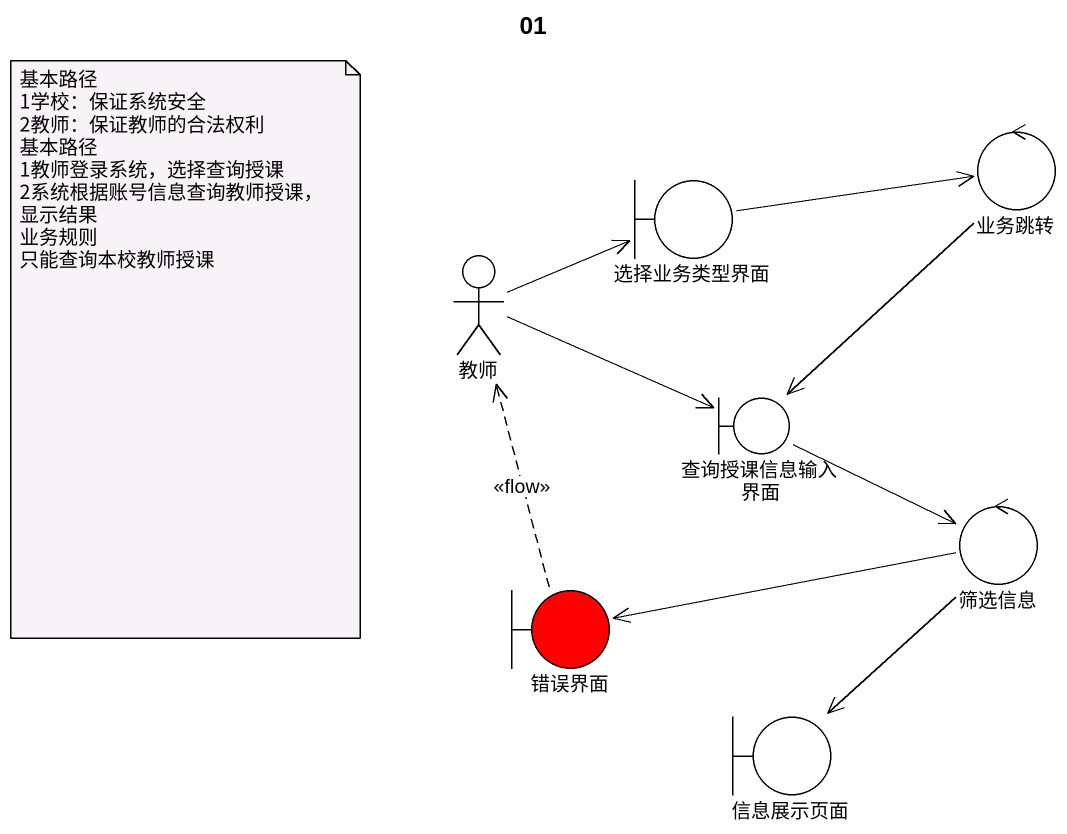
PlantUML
@startuml
title 01
control 业务跳转
boundary 选择业务类型界面
actor 教师
boundary 查询授课信息输入界面
control 筛选信息
boundary 错误界面 #FF0000
boundary 信息展示页面
业务跳转 --> 查询授课信息输入界面
选择业务类型界面 -right-> 业务跳转
教师 -right-> 选择业务类型界面
教师 -right-> 查询授课信息输入界面
查询授课信息输入界面 -right-> 筛选信息
筛选信息 -left-> 错误界面
筛选信息 --> 信息展示页面
错误界面 .up.> 教师 : <<flow>>
note as N1
  基本路径
  1学校：保证系统安全
  2教师：保证教师的合法权利
  基本路径
  1教师登录系统，选择查询授课
  2系统根据账号信息查询教师授课，显示结果
  业务规则
  只能查询本校教师授课
end note
@enduml
